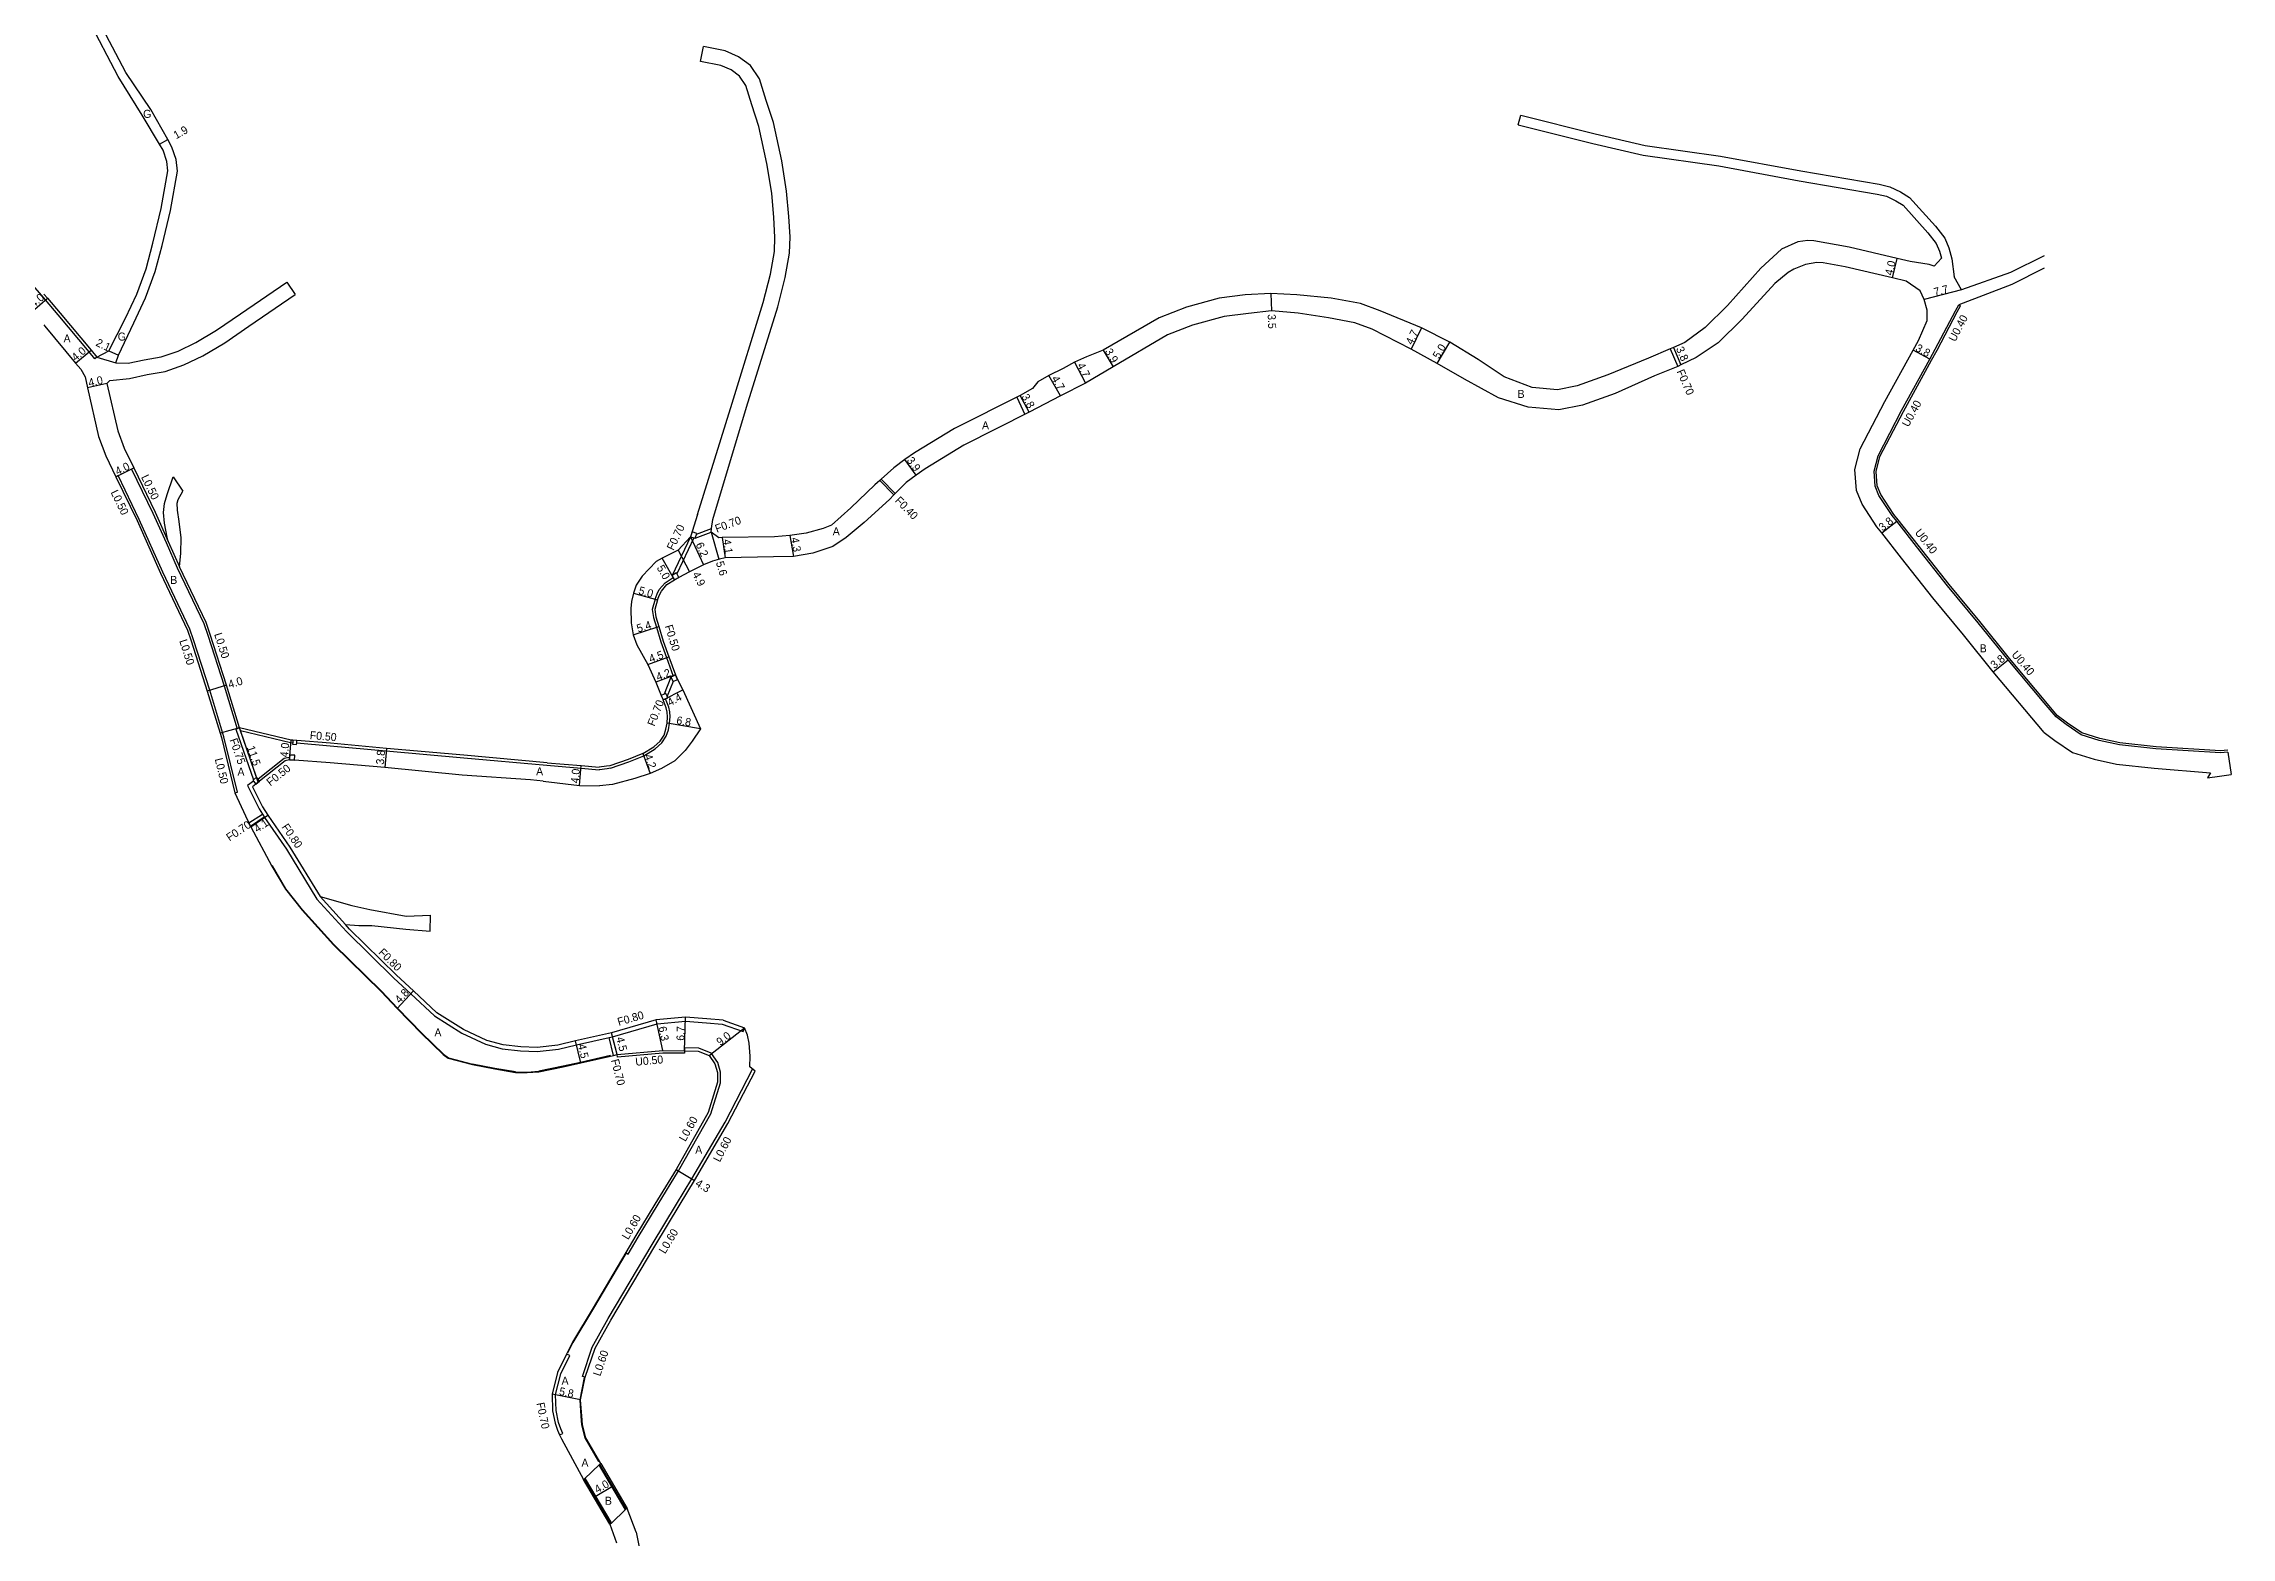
# Model space of a CAD drawing. Header units: metres. Extents: x -24000 to -20800, y -105000 to -102000.
# Drawn here: x -23082.4 to -22645.1, y -102913.1 to -102614.7 of the extents above; entities that cross this region are included whole.
import ezdxf

# ---------------------------------------------------------------- set-up
doc = ezdxf.new("R2010")
doc.units = ezdxf.units.M
doc.header["$LTSCALE"] = 2.5
for name, color, linetype in [('側溝・桝', 7, 'Continuous'), ('幅員', 7, 'Continuous'), ('歩道・分離帯・安全施設', 7, 'Continuous'), ('舗装', 7, 'Continuous'), ('道路', 7, 'Continuous')]:
    doc.layers.add(name, color=color, linetype=linetype)
doc.styles.get("Standard").update_dxf_attribs({"font": ''})
doc.styles.get('Standard').set_extended_font_data('@MS PGothic')

msp = doc.modelspace()

# ---------------------------------------------------------------- linework, layer by layer
at = {"layer": '側溝・桝'}
for points in [[(-23071.8, -102677.3), (-23072.18, -102677.62), (-23073.35, -102676.22), (-23079.5, -102668.81), (-23082.06, -102665.85), (-23082.42, -102665.43), (-23087.18, -102659.93), (-23096.3, -102649.56), (-23103.07, -102643.05)], [(-22645.74, -102755.86), (-22647.18, -102755.94), (-22660.09, -102755.14), (-22667.31, -102754.39), (-22671.36, -102753.49), (-22674.91, -102752.39), (-22677.83, -102750.4), (-22679.85, -102748.88), (-22682.44, -102745.78), (-22689.37, -102737.53), (-22695.35, -102730.13), (-22701.45, -102722.73), (-22707.68, -102714.87), (-22711.64, -102709.83), (-22712.52, -102708.71), (-22715.15, -102704.72), (-22715.85, -102702.99), (-22716.05, -102700.11), (-22715.29, -102697.15), (-22710.62, -102688.16), (-22704.98, -102677.9), (-22703.88, -102675.91), (-22699.85, -102668.2), (-22699.17, -102667.02), (-22699.52, -102666.82)], [(-22757.23, -102675.64), (-22755.71, -102679.12)], [(-22756.59, -102675.36), (-22755.08, -102678.82)], [(-23044.18, -102764.37), (-23043.71, -102764.21), (-23046.38, -102753.17), (-23049.23, -102743.87), (-23052.46, -102733.8), (-23053.2, -102731.66), (-23058.62, -102720.24), (-23063.31, -102709.74), (-23067.53, -102700.97), (-23067.98, -102701.19)], [(-23064.39, -102699.42), (-23064.84, -102699.64), (-23060.59, -102708.47), (-23057.97, -102714.34), (-23055.71, -102719.38), (-23050.42, -102730.53), (-23049.62, -102732.85), (-23046.36, -102743), (-23043.75, -102751.54)], [(-22915.26, -102701.95), (-22912.45, -102704.81)], [(-22914.97, -102701.68), (-22912.16, -102704.52)], [(-22951.88, -102712.63), (-22948.88, -102711.5)], [(-23057.52, -102714.14), (-23055.26, -102719.17)], [(-22952.43, -102713.39), (-22955.86, -102720.56)], [(-22952.15, -102713.48), (-22948.99, -102712.29)], [(-22960.2, -102725.66), (-22960.75, -102727.71), (-22960.53, -102729.29), (-22959.92, -102731.28), (-22959.02, -102734.18), (-22957.9, -102737.34), (-22956.58, -102741.01)], [(-22957.03, -102741.23), (-22958.35, -102744.63)], [(-22956.6, -102742.08), (-22957.77, -102745.06)], [(-22957.31, -102750.46), (-22957.2, -102749.16), (-22957.25, -102748.18), (-22957.46, -102747.24), (-22958.09, -102745.59)], [(-23039.88, -102761.25), (-23043.08, -102751.93), (-23043.27, -102751.37), (-23043.75, -102751.54), (-23043.98, -102751.62), (-23040.5, -102761.74)], [(-22962.42, -102756.96), (-22960.17, -102755.55), (-22958.82, -102754.35), (-22957.94, -102753.06), (-22957.52, -102751.74), (-22957.31, -102750.46)], [(-23043.08, -102751.93), (-23033.06, -102754.3), (-23032.64, -102754.33)], [(-23031.84, -102754.39), (-23025.12, -102754.93), (-23013.93, -102755.99), (-22998.45, -102757.35), (-22981.84, -102758.85), (-22981.81, -102758.85)], [(-23033.27, -102757.29), (-23033.34, -102757.29), (-23034.34, -102757.49), (-23039.56, -102761.63)], [(-22981.81, -102758.85), (-22974.98, -102759.42), (-22971.36, -102759.73)], [(-22969.1, -102759.42), (-22969.8, -102759.54), (-22971.3, -102759.73), (-22971.36, -102759.73)], [(-22969.1, -102759.42), (-22965.43, -102758.15), (-22962.42, -102756.96)], [(-23040.51, -102762), (-23041.67, -102762.92), (-23039.36, -102767.53), (-23038.7, -102768.59), (-23038.33, -102769.18), (-23038.26, -102769.28), (-23033.88, -102775.64), (-23027.79, -102785.58), (-23022.68, -102791.21), (-23021.83, -102792.14), (-23012.42, -102801.37), (-23009.01, -102804.54), (-23004.29, -102808.94), (-22998.85, -102812.36), (-22994.07, -102814.59), (-22990.74, -102815.5), (-22987.1, -102815.94), (-22983.74, -102816.04), (-22979.52, -102815.6), (-22975.9, -102814.71), (-22969.4, -102813.25), (-22968.71, -102813.1), (-22959.8, -102810.5), (-22954.09, -102810.01), (-22949.89, -102810.35), (-22946.77, -102810.61)], [(-23041.38, -102770.38), (-23038.7, -102768.59)], [(-23041.06, -102771.01), (-23038.33, -102769.18)], [(-23027.15, -102785.1), (-23022.08, -102790.67)], [(-22946.77, -102810.61), (-22942.56, -102812.06), (-22942.3, -102811.31)], [(-22968.47, -102816.84), (-22969.4, -102813.25)], [(-22967.79, -102816.68), (-22968.71, -102813.1)], [(-22954.3, -102815.9), (-22954.31, -102816.4), (-22958.64, -102816.37), (-22967.71, -102817.18), (-22967.79, -102816.68)], [(-22959.54, -102846.57), (-22955.49, -102839.91), (-22949.04, -102828.49), (-22947.11, -102822.29), (-22947.09, -102820.18), (-22947.66, -102818.23), (-22948.91, -102816.48), (-22949, -102816.36), (-22951.41, -102815.38), (-22954.28, -102815.3), (-22954.3, -102815.9)], [(-22955.88, -102846.57), (-22952.84, -102841.53), (-22946.18, -102830.14), (-22940.69, -102819.58)], [(-22974.16, -102881.15), (-22974.73, -102880.97), (-22972.74, -102875.13), (-22969.57, -102869.41), (-22960.76, -102854.64), (-22955.88, -102846.57)], [(-22966.06, -102856.22), (-22965.55, -102856.52), (-22963.56, -102853.16), (-22959.54, -102846.57)], [(-22979.27, -102892.67), (-22978.63, -102892.38), (-22979.04, -102891.46), (-22979.49, -102890.17), (-22979.99, -102887.77), (-22980.07, -102884.59), (-22979.06, -102880.45), (-22977.26, -102876.82), (-22977.89, -102876.51)]]:
    msp.add_lwpolyline(points, dxfattribs=at)
at = {"layer": '側溝・桝', "flags": 128}
for points in [[(-22953.11, -102713.17), (-22956.8, -102720.9)], [(-22960.2, -102725.66), (-22959.77, -102724.57), (-22959.35, -102723.74), (-22958.2, -102722.36), (-22956.56, -102721.34)]]:
    msp.add_lwpolyline(points, dxfattribs=at)
at = {"layer": '側溝・桝'}
for points in [[(-22952.15, -102713.48), (-22951.85, -102712.53), (-22952.8, -102712.22), (-22953.11, -102713.17)], [(-22956.32, -102721.78), (-22955.45, -102721.3), (-22955.86, -102720.55), (-22955.93, -102720.42), (-22956.8, -102720.9), (-22956.56, -102721.34)], [(-22956.58, -102742.12), (-22955.69, -102741.68), (-22956.13, -102740.79), (-22956.58, -102741.01), (-22957.03, -102741.23), (-22956.6, -102742.08)], [(-22958.55, -102745.79), (-22958.08, -102745.59), (-22957.63, -102745.4), (-22957.77, -102745.06), (-22958.02, -102744.48), (-22958.35, -102744.63), (-22958.94, -102744.88)], [(-23032.66, -102754.63), (-23031.87, -102754.69), (-23031.84, -102754.39), (-23031.8, -102753.89), (-23032.6, -102753.83), (-23032.64, -102754.33)], [(-23033.3, -102757.79), (-23032.31, -102757.86), (-23032.24, -102756.86), (-23033.24, -102756.8), (-23033.27, -102757.29)], [(-23040.01, -102762.63), (-23039.25, -102762.02), (-23039.56, -102761.63), (-23039.86, -102761.23), (-23039.88, -102761.25), (-23040.5, -102761.74), (-23040.63, -102761.84), (-23040.51, -102762)]]:
    msp.add_lwpolyline(points, close=True, dxfattribs=at)
at = {"layer": '幅員'}
for points in [[(-23059.25, -102634.69), (-23057.59, -102633.76)], [(-22712.79, -102661.46), (-22711.87, -102657.57)], [(-22699, -102663.86), (-22706.47, -102665.73)], [(-23084.71, -102668.14), (-23081.69, -102665.52)], [(-22837.06, -102664.54), (-22836.93, -102668.04)], [(-22806.94, -102671.45), (-22809.03, -102675.67)], [(-23076.04, -102678.46), (-23072.96, -102675.9)], [(-23069.39, -102675.99), (-23067.49, -102676.89)], [(-22870.6, -102675.87), (-22868.62, -102679.23)], [(-22803.84, -102678.58), (-22801.27, -102674.29)], [(-22757.23, -102675.64), (-22755.71, -102679.12)], [(-22705.33, -102677.71), (-22708.66, -102675.88)], [(-22879.14, -102685.03), (-22881.45, -102680.94)], [(-22876.31, -102678.31), (-22874.15, -102682.48)], [(-23069.77, -102682.52), (-23073.68, -102683.39)], [(-22885.39, -102688.27), (-22887.23, -102684.94)], [(-22907.97, -102700.87), (-22910.26, -102697.71)], [(-23067.98, -102701.19), (-23064.39, -102699.42)], [(-22714.95, -102712.42), (-22711.95, -102710.07)], [(-22955.58, -102715.83), (-22953.3, -102720.16)], [(-22953.11, -102713.17), (-22950.54, -102718.82)], [(-22948.99, -102712.29), (-22947.42, -102717.66)], [(-22946.78, -102713.35), (-22946.19, -102717.41)], [(-22933.24, -102712.91), (-22932.51, -102717.15)], [(-22956.32, -102721.78), (-22958.78, -102717.43)], [(-22964.53, -102724.44), (-22959.72, -102725.81)], [(-22964.59, -102732.76), (-22959.44, -102731.13)], [(-22961.66, -102738.69), (-22957.42, -102737.17)], [(-22692.64, -102740.18), (-22689.68, -102737.79)], [(-22956.13, -102740.79), (-22960.06, -102742.27)], [(-23045.88, -102742.85), (-23049.71, -102744.02)], [(-22958.55, -102745.79), (-22954.65, -102743.75)], [(-23039.54, -102762.25), (-23043.27, -102751.37)], [(-22951.1, -102751.54), (-22957.8, -102750.4)], [(-23033.3, -102757.79), (-23032.98, -102753.81)], [(-23013.88, -102755.49), (-23014.21, -102759.27)], [(-22975.33, -102762.9), (-22974.98, -102758.92)], [(-22962.65, -102756.51), (-22961.2, -102760.46)], [(-23040.99, -102771.13), (-23037.59, -102768.84)], [(-23008.47, -102803.95), (-23011.74, -102807.47)], [(-22967.79, -102816.68), (-22968.91, -102812.32)], [(-22958.67, -102815.88), (-22959.95, -102809.71)], [(-22954.3, -102815.9), (-22954.09, -102809.2)], [(-22949.39, -102816.85), (-22942.3, -102811.31)], [(-22975.06, -102818.32), (-22976.08, -102813.94)], [(-22956, -102839.61), (-22952.33, -102841.84)], [(-22975.09, -102885.68), (-22980.77, -102884.51)], [(-22972.18, -102904.97), (-22968.73, -102902.95)]]:
    msp.add_lwpolyline(points, dxfattribs=at)
at = {"layer": '歩道・分離帯・安全施設'}
for points in [[(-23006.79, -102812.36), (-23011.67, -102807.4), (-23014.91, -102803.97), (-23024.42, -102794.64), (-23030.69, -102787.74), (-23034, -102783.54), (-23036.71, -102778.93), (-23036.74, -102778.87)], [(-23006.79, -102812.36), (-23002.51, -102816.59), (-23001.51, -102817.3), (-22996.7, -102818.57)], [(-22969.08, -102816.87), (-22975.09, -102818.22), (-22978.56, -102819), (-22983.43, -102820)], [(-22988.08, -102820.12), (-22992.22, -102819.44), (-22996.7, -102818.57)], [(-22988.08, -102820.12), (-22986.85, -102820.15), (-22985.74, -102820.15), (-22983.43, -102820)], [(-22966.07, -102856.42), (-22972.51, -102867.32), (-22976.64, -102874.21), (-22977.69, -102876.32)], [(-22971.41, -102898), (-22974.15, -102893.29), (-22974.81, -102890.67), (-22974.96, -102888.9), (-22975.19, -102885.68), (-22974.27, -102881.22)], [(-22971.34, -102898.8), (-22966.23, -102907.5)], [(-22968.97, -102910.14), (-22974.08, -102901.44)]]:
    msp.add_lwpolyline(points, dxfattribs=at)
at = {"layer": '舗装'}
for points in [[(-23071.8, -102677.3), (-23068.02, -102678.4)], [(-22887.86, -102685.26), (-22886.28, -102688.72)], [(-23043.27, -102751.37), (-23047.13, -102752.44)]]:
    msp.add_lwpolyline(points, dxfattribs=at)
at = {"layer": '道路'}
for points in [[(-23068.02, -102678.4), (-23067.49, -102676.89), (-23064.38, -102670.41), (-23062.05, -102665.41), (-23060.15, -102660.19), (-23058.74, -102654.97), (-23057.09, -102647.99), (-23055.68, -102640.12), (-23055.94, -102637.78), (-23056.79, -102635.35), (-23057.59, -102633.76), (-23061.01, -102627.8), (-23066, -102620.38), (-23071.91, -102609.12), (-23075.86, -102600)], [(-23082.42, -102664.68), (-23081.69, -102665.52), (-23079.12, -102668.49), (-23072.96, -102675.9), (-23071.8, -102677.3), (-23069.39, -102675.99), (-23066.04, -102669.49), (-23063.81, -102664.68), (-23061.96, -102659.62), (-23060.58, -102654.5), (-23058.95, -102647.6), (-23057.6, -102640.06), (-23057.81, -102638.16), (-23058.53, -102635.94), (-23059.25, -102634.69), (-23062.74, -102628.91), (-23067.52, -102621.21), (-23073.45, -102609.87)], [(-22951.1, -102618.17), (-22950.51, -102615.23)], [(-22948.63, -102709.71), (-22941.94, -102687.31), (-22935.68, -102667.21), (-22934.17, -102661.36), (-22933.31, -102656.51), (-22933.21, -102653.23), (-22933.45, -102649.17), (-22933.9, -102644.13), (-22934.88, -102638.05), (-22936.54, -102630.41), (-22937.96, -102625.97), (-22939.31, -102621.66), (-22941.11, -102618.99), (-22943.48, -102617.25), (-22946.18, -102616.1), (-22950.51, -102615.23)], [(-22951.69, -102708.76), (-22944.81, -102686.45), (-22938.57, -102666.39), (-22937.11, -102660.73), (-22936.3, -102656.2), (-22936.22, -102653.28), (-22936.45, -102649.4), (-22936.88, -102644.5), (-22937.83, -102638.61), (-22939.44, -102631.19), (-22940.82, -102626.89), (-22942.05, -102622.98), (-22943.31, -102621.1), (-22944.98, -102619.87), (-22947.07, -102618.98), (-22951.1, -102618.17)], [(-22787.62, -102630.87), (-22787.13, -102628.93)], [(-22787.62, -102630.87), (-22772.69, -102634.59), (-22762.64, -102636.93), (-22747.53, -102639.07), (-22731.48, -102642.04), (-22715.87, -102644.69), (-22713.98, -102645.13), (-22712.15, -102646.02), (-22710.64, -102646.92), (-22705.73, -102652.41), (-22704.07, -102654.55), (-22703.42, -102656.09), (-22703.01, -102657.47), (-22704.49, -102659.12)], [(-22787.13, -102628.93), (-22772.24, -102632.64), (-22762.27, -102634.96), (-22747.2, -102637.1), (-22731.14, -102640.07), (-22715.47, -102642.73), (-22713.31, -102643.23), (-22711.2, -102644.26), (-22709.36, -102645.35), (-22704.19, -102651.13), (-22702.33, -102653.53), (-22701.53, -102655.42), (-22700.92, -102657.65), (-22700.47, -102661.2)], [(-22704.49, -102659.12), (-22705.48, -102658.8), (-22709.27, -102658.19), (-22711.87, -102657.57), (-22721.42, -102655.3), (-22728.5, -102654.02), (-22729.73, -102653.94), (-22731.7, -102654.23), (-22734.96, -102655.7), (-22739.1, -102659.48), (-22745.76, -102666.95), (-22750.23, -102671.38), (-22754.32, -102674.37), (-22756.59, -102675.36), (-22757.23, -102675.64), (-22761.55, -102677.52), (-22769.69, -102680.82), (-22775.82, -102683.04), (-22779.74, -102683.8), (-22784.84, -102683.33), (-22790.46, -102681.23), (-22795.65, -102677.78), (-22801.27, -102674.29), (-22806.94, -102671.45), (-22815.24, -102668.05), (-22819.18, -102666.59), (-22825.01, -102665.47), (-22831.89, -102664.82), (-22837.06, -102664.54), (-22842.23, -102664.86), (-22847.39, -102665.51), (-22853.92, -102667.27), (-22859.41, -102669.41), (-22870.6, -102675.87), (-22873.92, -102677.2), (-22876.31, -102678.31), (-22878.6, -102679.54), (-22881.45, -102680.94), (-22883.66, -102682.2), (-22884.72, -102683.53), (-22887.23, -102684.94), (-22900.31, -102691.54), (-22908.31, -102696.43), (-22910.26, -102697.71), (-22912.44, -102699.42), (-22914.97, -102701.68), (-22915.26, -102701.95), (-22916.26, -102702.83), (-22921.08, -102707.37), (-22924.93, -102710.88), (-22926.58, -102711.53), (-22929.97, -102712.45), (-22933.24, -102712.91), (-22936.32, -102713.17), (-22946.78, -102713.35), (-22947.42, -102713.37), (-22948.99, -102712.29)], [(-22682.44, -102752.31), (-22692.64, -102740.18), (-22698.62, -102732.76), (-22704.72, -102725.37), (-22710.99, -102717.46), (-22714.95, -102712.42), (-22715.92, -102711.17), (-22718.88, -102706.69), (-22719.99, -102703.95), (-22720.29, -102699.72), (-22719.24, -102695.64), (-22714.32, -102686.17), (-22708.66, -102675.88), (-22707.59, -102673.93), (-22705.87, -102669.94), (-22705.84, -102667.92), (-22706.47, -102665.73), (-22707.27, -102664.03), (-22710.06, -102662.11), (-22712.79, -102661.46), (-22722.24, -102659.22), (-22726.64, -102658.41), (-22727.95, -102658.36), (-22730.2, -102658.79), (-22732.52, -102659.69), (-22733.68, -102660.39), (-22736.32, -102662.56), (-22742.86, -102669.7), (-22747.63, -102674.43), (-22752.04, -102677.33), (-22755.08, -102678.82), (-22755.71, -102679.12), (-22760.37, -102681), (-22768.26, -102684.55), (-22774.75, -102686.91), (-22779.53, -102687.84), (-22785.64, -102687.27), (-22791.56, -102685.41), (-22798.38, -102681.71), (-22803.84, -102678.58), (-22809.03, -102675.67), (-22816.84, -102671.72), (-22820.26, -102670.45), (-22825.58, -102669.43), (-22831.6, -102668.51), (-22836.93, -102668.04), (-22841.54, -102668.59), (-22846.4, -102669.18), (-22852.73, -102670.88), (-22857.75, -102672.84), (-22868.62, -102679.23), (-22874.15, -102682.48), (-22879.14, -102685.03), (-22885.39, -102688.27), (-22898.47, -102694.87), (-22906.2, -102699.6), (-22907.97, -102700.87), (-22909.97, -102702.32), (-22912.16, -102704.52), (-22912.45, -102704.81), (-22913.33, -102705.7), (-22918.37, -102710.32), (-22921.98, -102713.36), (-22924.63, -102715.12), (-22928.63, -102716.43), (-22932.51, -102717.15), (-22936.49, -102717.21), (-22946.19, -102717.41), (-22947.32, -102717.63), (-22948.68, -102718.04), (-22950.54, -102718.82), (-22953.3, -102720.16), (-22955.45, -102721.3), (-22956.32, -102721.78)], [(-22682.44, -102659.51), (-22688.95, -102662.75), (-22699.52, -102666.82)], [(-22682.44, -102657.04), (-22689.19, -102660.4), (-22699, -102663.86)], [(-23068.02, -102678.4), (-23065.52, -102678.52), (-23062.32, -102677.83), (-23058.93, -102677.21), (-23055.54, -102676.06), (-23052.02, -102674.38), (-23047.86, -102671.92), (-23043.06, -102668.6), (-23033.83, -102662.28)], [(-23033.83, -102662.28), (-23032.14, -102664.75)], [(-22699, -102663.86), (-22700.47, -102661.2)], [(-23069.17, -102681.93), (-23065.27, -102681.53), (-23061.73, -102680.77), (-23058.17, -102680.12), (-23054.41, -102678.84), (-23050.61, -102677.04), (-23046.24, -102674.44), (-23041.38, -102671.08), (-23032.14, -102664.75)], [(-22645.72, -102756.26), (-22647.18, -102756.34), (-22660.13, -102755.54), (-22667.38, -102754.79), (-22671.47, -102753.88), (-22675.08, -102752.75), (-22678.07, -102750.72), (-22680.09, -102749.2), (-22682.44, -102746.4), (-22689.68, -102737.79), (-22695.66, -102730.38), (-22701.76, -102722.98), (-22708, -102715.12), (-22711.95, -102710.07), (-22712.84, -102708.94), (-22715.5, -102704.91), (-22716.24, -102703.09), (-22716.45, -102700.07), (-22715.67, -102697), (-22710.97, -102687.97), (-22705.33, -102677.71), (-22704.24, -102675.72), (-22700.2, -102668.01), (-22699.52, -102666.82)], [(-23082.42, -102670.8), (-23082.17, -102671.09), (-23076.04, -102678.46), (-23075.02, -102679.68), (-23074.16, -102681.19), (-23073.68, -102683.39), (-23071.44, -102693.13), (-23070.02, -102697.02), (-23067.98, -102701.19), (-23063.77, -102709.95), (-23059.08, -102720.45), (-23053.66, -102731.85), (-23052.94, -102733.95), (-23049.71, -102744.02), (-23046.87, -102753.3), (-23044.18, -102764.37), (-23042.1, -102768.95), (-23041.38, -102770.38), (-23041.06, -102771.01), (-23040.99, -102771.13), (-23036.79, -102778.98), (-23034.09, -102783.59), (-23030.76, -102787.81), (-23024.5, -102794.71), (-23014.98, -102804.04), (-23011.74, -102807.47), (-23006.86, -102812.43)], [(-23069.17, -102681.93), (-23069.77, -102682.52), (-23067.58, -102692.04), (-23066.34, -102695.45), (-23064.39, -102699.42), (-23060.14, -102708.26), (-23057.52, -102714.14)], [(-23057.52, -102714.14), (-23057.77, -102713.26), (-23058.29, -102710.49), (-23058.44, -102708.33), (-23058.26, -102706.52), (-23057.74, -102704.74), (-23056.51, -102701.17)], [(-23056.51, -102701.17), (-23054.59, -102704.07)], [(-23055.26, -102719.17), (-23055.01, -102716.49), (-23054.95, -102713.38), (-23055.31, -102710.1), (-23055.66, -102707.88), (-23055.72, -102706.49), (-23055.54, -102705.7), (-23054.59, -102704.07)], [(-22951.69, -102708.76), (-22953.11, -102713.17)], [(-22948.99, -102712.29), (-22948.89, -102711.56), (-22948.63, -102709.71)], [(-22955.58, -102715.83), (-22958.78, -102717.43), (-22960, -102718.12), (-22962.76, -102721.05), (-22963.95, -102722.87), (-22964.53, -102724.44), (-22964.92, -102726.11), (-22965.04, -102727.55), (-22964.99, -102730.35), (-22964.59, -102732.76), (-22963.87, -102734.78), (-22961.66, -102738.69), (-22960.06, -102742.27), (-22958.94, -102744.88), (-22958.55, -102745.79)], [(-22953.11, -102713.17), (-22955.58, -102715.83)], [(-22981.79, -102758.35), (-22998.41, -102756.85), (-23013.88, -102755.49), (-23025.07, -102754.43), (-23031.8, -102753.89), (-23032.6, -102753.83), (-23032.98, -102753.81), (-23043.27, -102751.37), (-23045.88, -102742.85), (-23049.14, -102732.69), (-23049.95, -102730.34), (-23055.26, -102719.17)], [(-22959.72, -102725.81), (-22960.24, -102727.74), (-22960.04, -102729.18), (-22959.44, -102731.13), (-22958.55, -102734.03), (-22957.42, -102737.17), (-22956.13, -102740.79), (-22955.69, -102741.68), (-22954.65, -102743.75), (-22951.1, -102751.54), (-22952.78, -102754.02), (-22954.15, -102755.89), (-22956.26, -102757.95), (-22958.92, -102759.5), (-22961.2, -102760.46), (-22964.27, -102761.46), (-22968.7, -102762.72), (-22971.28, -102762.94)], [(-22957.8, -102750.4), (-22957.7, -102749.15), (-22957.75, -102748.25), (-22957.94, -102747.38), (-22958.55, -102745.79)], [(-22962.65, -102756.51), (-22960.47, -102755.15), (-22959.19, -102754.02), (-22958.4, -102752.84), (-22958.01, -102751.62), (-22957.8, -102750.4)], [(-22985.1, -102761.79), (-22998.79, -102760.84), (-23014.21, -102759.27), (-23025.14, -102758.33), (-23032.31, -102757.86), (-23033.3, -102757.79), (-23034.12, -102757.96), (-23039.25, -102762.02), (-23039.54, -102762.25), (-23040.01, -102762.63), (-23040.67, -102763.14), (-23038.66, -102767.14), (-23037.59, -102768.84), (-23033.21, -102775.2), (-23027.15, -102785.1)], [(-22981.79, -102758.35), (-22974.94, -102758.92), (-22971.35, -102759.23)], [(-22969.23, -102758.93), (-22969.87, -102759.05), (-22971.35, -102759.23)], [(-22962.65, -102756.51), (-22965.6, -102757.68), (-22969.23, -102758.93)], [(-22982.56, -102762), (-22985.1, -102761.79)], [(-22982.56, -102762), (-22975.33, -102762.9), (-22971.28, -102762.94)], [(-23027.15, -102785.1), (-23020.85, -102786.87), (-23017.25, -102787.68), (-23009.93, -102789.02), (-23005.09, -102788.79)], [(-23022.08, -102790.67), (-23019.42, -102790.88), (-23016.83, -102790.9), (-23010.02, -102791.57), (-23005.16, -102792.03)], [(-22946.61, -102809.82), (-22949.82, -102809.55), (-22954.09, -102809.2), (-22959.95, -102809.71), (-22968.91, -102812.32), (-22976.08, -102813.94), (-22979.65, -102814.81), (-22983.77, -102815.24), (-22987.04, -102815.14), (-22990.58, -102814.72), (-22993.8, -102813.83), (-22998.47, -102811.65), (-23003.8, -102808.3), (-23008.47, -102803.95), (-23011.87, -102800.79), (-23021.26, -102791.59), (-23022.08, -102790.67)], [(-23005.16, -102792.03), (-23005.09, -102788.79)], [(-23006.86, -102812.43), (-23002.57, -102816.67), (-23001.56, -102817.39), (-22996.72, -102818.67)], [(-22955.18, -102846.57), (-22952.33, -102841.84), (-22945.66, -102830.43), (-22940.21, -102819.96), (-22941.26, -102819.12), (-22941.16, -102816.96), (-22941.37, -102814.39), (-22941.73, -102812.76), (-22942.3, -102811.31)], [(-22983.42, -102820.1), (-22978.54, -102819.1), (-22975.06, -102818.32), (-22968.47, -102816.84), (-22967.79, -102816.68), (-22958.67, -102815.88), (-22954.3, -102815.9), (-22951.56, -102815.97), (-22949.39, -102816.85), (-22948.21, -102818.5), (-22947.69, -102820.27), (-22947.71, -102822.2), (-22949.6, -102828.25), (-22956, -102839.61), (-22960.24, -102846.57)], [(-22996.72, -102818.67), (-22992.24, -102819.54), (-22988.09, -102820.22)], [(-22988.09, -102820.22), (-22986.85, -102820.25), (-22985.74, -102820.25), (-22983.42, -102820.1)], [(-22960.24, -102846.57), (-22964.07, -102852.85), (-22966.06, -102856.22), (-22972.59, -102867.27), (-22976.73, -102874.16), (-22977.89, -102876.51), (-22979.72, -102880.21), (-22980.77, -102884.51), (-22980.69, -102887.85), (-22980.17, -102890.36), (-22979.69, -102891.72), (-22979.27, -102892.67), (-22978.9, -102893.49), (-22974.53, -102901.57), (-22974.27, -102901.42), (-22969, -102910.38), (-22969.26, -102910.53), (-22967.9, -102914.25)], [(-22963.94, -102912.09), (-22965.78, -102907.37), (-22966.04, -102907.52), (-22971.31, -102898.56), (-22971.05, -102898.41), (-22974.06, -102893.25), (-22974.71, -102890.66), (-22974.86, -102888.89), (-22975.09, -102885.68), (-22974.16, -102881.15), (-22972.19, -102875.37), (-22969.05, -102869.71), (-22960.24, -102854.95), (-22955.18, -102846.57)], [(-22963.94, -102912.09), (-22963.18, -102916.09), (-22962.74, -102919.49), (-22962.62, -102921.86), (-22962.64, -102924.26), (-22962.78, -102927.06), (-22963.12, -102929.47), (-22963.63, -102931.98), (-22964.58, -102935.9), (-22966.47, -102941.69)]]:
    msp.add_lwpolyline(points, dxfattribs=at)
at = {"layer": '道路', "flags": 128}
for points in [[(-22959.72, -102725.81), (-22959.32, -102724.77), (-22958.93, -102724.02), (-22957.87, -102722.74), (-22956.32, -102721.78)], [(-22682.44, -102752.31), (-22680.34, -102753.89), (-22676.8, -102756.3), (-22672.47, -102757.65), (-22668, -102758.64), (-22660.49, -102759.42), (-22649.21, -102760.34), (-22649.78, -102761.34), (-22647.44, -102761.05), (-22645.06, -102760.7)], [(-22645.72, -102756.26), (-22645.06, -102760.7)], [(-22946.61, -102809.82), (-22942.3, -102811.31)]]:
    msp.add_lwpolyline(points, dxfattribs=at)
at = {"layer": '道路'}
for points in [[(-22974.27, -102901.42), (-22971.31, -102898.56), (-22966.04, -102907.52), (-22969, -102910.38)], [(-22966.04, -102907.52), (-22971.31, -102898.56), (-22971.05, -102898.41), (-22965.78, -102907.37)], [(-22974.53, -102901.57), (-22974.27, -102901.42), (-22969, -102910.38), (-22969.26, -102910.53)]]:
    msp.add_lwpolyline(points, close=True, dxfattribs=at)

# ---------------------------------------------------------------- texts
at = {"layer": '側溝・桝'}
for s, rotation, p in [('U0.40', 62.3332, (-22700.25, -102674.33)), ('F0.70', 293.6017, (-22755.98, -102680.15)), ('U0.40', 61.193, (-22709.61, -102691.37)), ('L0.50', 295.6766, (-23062.99, -102701.24)), ('L0.50', 295.6744, (-23069.08, -102704.29)), ('F0.40', 314.5658, (-22912.35, -102706.08)), ('F0.70', 64.4625, (-22956.5, -102716.04)), ('F0.70', 20.6329, (-22947.84, -102712.39)), ('U0.40', 308.1146, (-22708.41, -102712.38)), ('L0.50', 287.7762, (-23055.34, -102733.98)), ('L0.50', 287.7774, (-23048.36, -102732.66)), ('F0.50', 287.0446, (-22958.27, -102731.04)), ('U0.40', 310.0564, (-22689.08, -102736.79)), ('F0.70', 68.6193, (-22960.31, -102751.17)), ('F0.75', 288.9604, (-23045.28, -102753.77)), ('F0.50', 355.4079, (-23029.27, -102753.61)), ('L0.50', 283.6154, (-23048.24, -102757.61)), ('F0.50', 38.3873, (-23037.1, -102763.09)), ('F0.70', 33.7742, (-23045.26, -102774.11)), ('F0.80', 304.5581, (-23034.92, -102771.2)), ('F0.80', 315.5762, (-23015.63, -102796.39)), ('F0.80', 16.3346, (-22967.44, -102810.95)), ('U0.50', 5.0524, (-22964.07, -102818.9)), ('F0.70', 284.4623, (-22969.02, -102817.79)), ('L0.60', 60.5728, (-22954.13, -102834.17)), ('L0.60', 62.5078, (-22947.25, -102838.28)), ('L0.60', 59.4015, (-22965.58, -102853.78)), ('L0.60', 58.8592, (-22958.18, -102856.6)), ('L0.60', 71.2269, (-22971.15, -102881.05)), ('F0.70', 281.8134, (-22983.92, -102886.36))]:
    msp.add_text(s, height=1.6, rotation=rotation, dxfattribs=at).set_placement(p)
at = {"layer": '幅員'}
for s, rotation, p in [('1.9', 29.2032, (-23055.94, -102633.76)), ('4.0', 76.6451, (-22712.8, -102661.05)), ('7.7', 14.096, (-22704.31, -102665.09)), ('4.0', 40.8187, (-23084.36, -102667.5)), ('3.5', 272.1229, (-22837.71, -102668.72)), ('4.7', 63.6286, (-22808.79, -102674.95)), ('4.0', 39.7148, (-23076.04, -102678.17)), ('2.1', 334.6197, (-23072.15, -102674.94)), ('3.9', 300.4459, (-22870.33, -102676.12)), ('5.0', 59.0702, (-22803.46, -102677.76)), ('3.8', 293.6016, (-22756.12, -102675.59)), ('3.8', 331.2009, (-22708.35, -102675.94)), ('4.0', 12.4379, (-23073.31, -102683.2)), ('4.7', 299.4285, (-22881, -102681.55)), ('4.7', 297.3238, (-22875.88, -102678.93)), ('3.8', 299.0029, (-22887, -102685.16)), ('4.0', 26.1442, (-23067.66, -102700.92)), ('3.9', 305.8884, (-22909.97, -102697.94)), ('3.8', 38.1007, (-22714.77, -102712.15)), ('6.2', 294.3874, (-22952.12, -102714.73)), ('4.1', 278.3216, (-22946.62, -102713.78)), ('4.3', 279.829, (-22933.05, -102713.44)), ('5.0', 299.4946, (-22959.91, -102719.38)), ('4.9', 297.7412, (-22952.8, -102720.68)), ('5.6', 286.2796, (-22948.05, -102718.32)), ('5.0', 343.9933, (-22963.63, -102724.59)), ('5.4', 17.5221, (-22963.57, -102732.33)), ('4.5', 19.8014, (-22961.08, -102738.38)), ('3.8', 38.8981, (-22692.41, -102739.67)), ('4.0', 17.0377, (-23045.27, -102743.5)), ('4.2', 20.6404, (-22959.63, -102742)), ('4.4', 27.7098, (-22957.24, -102747.09)), ('6.8', 350.3357, (-22956.01, -102750.6)), ('11.5', 288.9603, (-23041.83, -102755.26)), ('4.0', 85.4168, (-23033.56, -102757.31)), ('3.8', 85.0444, (-23014.42, -102758.76)), ('4.0', 85, (-22975.45, -102762.51)), ('4.2', 290.1143, (-22962.38, -102756.95)), ('4.1', 34.0611, (-23039.72, -102772.38)), ('4.8', 47.0478, (-23011.23, -102806.55)), ('6.3', 281.714, (-22959.54, -102811.2)), ('6.7', 88.228, (-22954.33, -102813.92)), ('9.0', 38.0385, (-22947.16, -102814.99)), ('4.5', 283.0496, (-22975.64, -102814.73)), ('4.5', 284.4622, (-22967.99, -102813.34)), ('4.3', 328.7796, (-22952.27, -102842.81)), ('5.8', 348.343, (-22979.48, -102884.68)), ('4.0', 30.4648, (-22971.72, -102904.41))]:
    msp.add_text(s, height=1.6, rotation=rotation, dxfattribs=at).set_placement(p)
at = {"layer": '舗装'}
for s, p in [('G', (-23062.54, -102629.46)), ('G', (-23067.61, -102673.97)), ('A', (-23078.45, -102674.35)), ('B', (-22787.75, -102685.43)), ('A', (-22894.83, -102691.71)), ('A', (-22924.67, -102712.87)), ('B', (-23057.12, -102722.61)), ('B', (-22695.35, -102736.27)), ('A', (-23043.68, -102760.93)), ('A', (-22983.97, -102760.85)), ('A', (-23004.3, -102813.04)), ('A', (-22952.16, -102836.49)), ('A', (-22978.88, -102882.65)), ('A', (-22974.91, -102899.03)), ('B', (-22970.22, -102906.63))]:
    msp.add_text(s, height=1.6, dxfattribs=at).set_placement(p)

doc.saveas('drawing.dxf')
